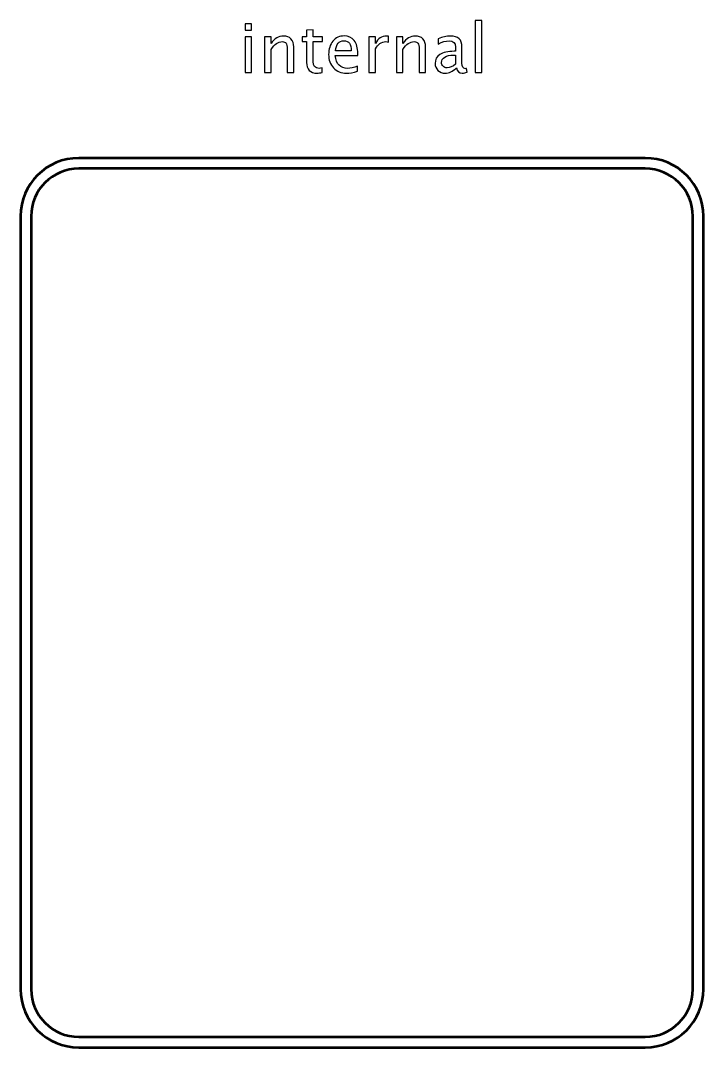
# Model space of a CAD drawing. Header units: centimetres. Extents: x -201 to 63, y -83 to 73.
# Drawn here: x -6.45 to 6.45, y 32.1 to 51.5 of the extents above; entities that cross this region are included whole.
import ezdxf

# ---------------------------------------------------------------- set-up
doc = ezdxf.new("R2010")
doc.units = ezdxf.units.CM
doc.header["$MEASUREMENT"] = 0
doc.layers.add('Layer 1', color=7, linetype='Continuous')

msp = doc.modelspace()

# ---------------------------------------------------------------- linework, layer by layer
at = {"layer": 'Layer 1'}
for points, knots in [([(-2.2078, 51.31432), (-2.2078, 51.31432), (-2.2078, 51.43624), (-2.2078, 51.43624), (-2.2078, 51.43624), (-2.2078, 51.43624), (-2.08588, 51.43624), (-2.08588, 51.43624), (-2.08588, 51.43624), (-2.08588, 51.43624), (-2.08588, 51.31432), (-2.08588, 51.31432), (-2.08588, 51.31432), (-2.08588, 51.31432), (-2.2078, 51.31432), (-2.2078, 51.31432)], [0, 0, 0, 0, 0.2, 0.2, 0.2, 0.2, 0.4, 0.4, 0.4, 0.4, 0.6, 0.6, 0.6, 0.6, 1, 1, 1, 1]), ([(2.1392, 50.51803), (2.1392, 50.51803), (2.1392, 51.4972), (2.1392, 51.4972), (2.1392, 51.4972), (2.1392, 51.4972), (2.26112, 51.4972), (2.26112, 51.4972), (2.26112, 51.4972), (2.26112, 51.4972), (2.26112, 50.51803), (2.26112, 50.51803), (2.26112, 50.51803), (2.26112, 50.51803), (2.1392, 50.51803), (2.1392, 50.51803)], [0, 0, 0, 0, 0.2, 0.2, 0.2, 0.2, 0.4, 0.4, 0.4, 0.4, 0.6, 0.6, 0.6, 0.6, 1, 1, 1, 1]), ([(-0.75153, 50.51824), (-0.78921, 50.50787), (-0.82201, 50.50279), (-0.84974, 50.50279), (-0.84974, 50.50279), (-0.91197, 50.50279), (-0.96044, 50.52057), (-0.99516, 50.55613), (-0.99516, 50.55613), (-1.03008, 50.59169), (-1.04744, 50.64101), (-1.04744, 50.7043), (-1.04744, 50.7043), (-1.04744, 50.7043), (-1.04744, 51.09969), (-1.04744, 51.09969), (-1.04744, 51.09969), (-1.04744, 51.09969), (-1.13168, 51.09969), (-1.13168, 51.09969), (-1.13168, 51.09969), (-1.13168, 51.09969), (-1.13168, 51.19113), (-1.13168, 51.19113), (-1.13168, 51.19113), (-1.13168, 51.19113), (-1.04744, 51.19113), (-1.04744, 51.19113), (-1.04744, 51.19113), (-1.04744, 51.19113), (-1.04744, 51.31284), (-1.04744, 51.31284), (-1.04744, 51.31284), (-1.04744, 51.31284), (-0.92552, 51.32448), (-0.92552, 51.32448), (-0.92552, 51.32448), (-0.92552, 51.32448), (-0.92552, 51.19113), (-0.92552, 51.19113), (-0.92552, 51.19113), (-0.92552, 51.19113), (-0.74899, 51.19113), (-0.74899, 51.19113), (-0.74899, 51.19113), (-0.74899, 51.19113), (-0.74899, 51.09969), (-0.74899, 51.09969), (-0.74899, 51.09969), (-0.74899, 51.09969), (-0.92552, 51.09969), (-0.92552, 51.09969), (-0.92552, 51.09969), (-0.92552, 51.09969), (-0.92552, 50.72631), (-0.92552, 50.72631), (-0.92552, 50.72631), (-0.92552, 50.63826), (-0.88721, 50.59423), (-0.8108, 50.59423), (-0.8108, 50.59423), (-0.7945, 50.59423), (-0.77481, 50.59698), (-0.75153, 50.60227), (-0.75153, 50.60227), (-0.75153, 50.60227), (-0.75153, 50.51824), (-0.75153, 50.51824)], [0, 0, 0, 0, 0.05555556, 0.05555556, 0.05555556, 0.05555556, 0.11111111, 0.11111111, 0.11111111, 0.11111111, 0.16666667, 0.16666667, 0.16666667, 0.16666667, 0.22222222, 0.22222222, 0.22222222, 0.22222222, 0.27777778, 0.27777778, 0.27777778, 0.27777778, 0.33333333, 0.33333333, 0.33333333, 0.33333333, 0.38888889, 0.38888889, 0.38888889, 0.38888889, 0.44444444, 0.44444444, 0.44444444, 0.44444444, 0.5, 0.5, 0.5, 0.5, 0.55555556, 0.55555556, 0.55555556, 0.55555556, 0.61111111, 0.61111111, 0.61111111, 0.61111111, 0.66666667, 0.66666667, 0.66666667, 0.66666667, 0.72222222, 0.72222222, 0.72222222, 0.72222222, 0.77777778, 0.77777778, 0.77777778, 0.77777778, 0.83333333, 0.83333333, 0.83333333, 0.83333333, 0.88888889, 0.88888889, 0.88888889, 0.88888889, 1, 1, 1, 1]), ([(-2.2078, 50.51803), (-2.2078, 50.51803), (-2.2078, 51.19113), (-2.2078, 51.19113), (-2.2078, 51.19113), (-2.2078, 51.19113), (-2.08588, 51.19113), (-2.08588, 51.19113), (-2.08588, 51.19113), (-2.08588, 51.19113), (-2.08588, 50.51803), (-2.08588, 50.51803), (-2.08588, 50.51803), (-2.08588, 50.51803), (-2.2078, 50.51803), (-2.2078, 50.51803)], [0, 0, 0, 0, 0.2, 0.2, 0.2, 0.2, 0.4, 0.4, 0.4, 0.4, 0.6, 0.6, 0.6, 0.6, 1, 1, 1, 1]), ([(-1.84077, 50.51803), (-1.84077, 50.51803), (-1.84077, 51.19113), (-1.84077, 51.19113), (-1.84077, 51.19113), (-1.84077, 51.19113), (-1.71885, 51.19113), (-1.71885, 51.19113), (-1.71885, 51.19113), (-1.71885, 51.19113), (-1.71885, 51.06392), (-1.71885, 51.06392), (-1.71885, 51.06392), (-1.65429, 51.15811), (-1.57513, 51.2051), (-1.48157, 51.2051), (-1.48157, 51.2051), (-1.42273, 51.2051), (-1.37595, 51.18669), (-1.34145, 51.14964), (-1.34145, 51.14964), (-1.30695, 51.11281), (-1.28959, 51.06307), (-1.28959, 51.00084), (-1.28959, 51.00084), (-1.28959, 51.00084), (-1.28959, 50.51803), (-1.28959, 50.51803), (-1.28959, 50.51803), (-1.28959, 50.51803), (-1.41151, 50.51803), (-1.41151, 50.51803), (-1.41151, 50.51803), (-1.41151, 50.51803), (-1.41151, 50.96105), (-1.41151, 50.96105), (-1.41151, 50.96105), (-1.41151, 51.011), (-1.41892, 51.04656), (-1.43352, 51.06773), (-1.43352, 51.06773), (-1.44834, 51.08911), (-1.47268, 51.09969), (-1.50676, 51.09969), (-1.50676, 51.09969), (-1.58169, 51.09969), (-1.65239, 51.0508), (-1.71885, 50.95301), (-1.71885, 50.95301), (-1.71885, 50.95301), (-1.71885, 50.51803), (-1.71885, 50.51803), (-1.71885, 50.51803), (-1.71885, 50.51803), (-1.84077, 50.51803), (-1.84077, 50.51803)], [0, 0, 0, 0, 0.06666667, 0.06666667, 0.06666667, 0.06666667, 0.13333333, 0.13333333, 0.13333333, 0.13333333, 0.2, 0.2, 0.2, 0.2, 0.26666667, 0.26666667, 0.26666667, 0.26666667, 0.33333333, 0.33333333, 0.33333333, 0.33333333, 0.4, 0.4, 0.4, 0.4, 0.46666667, 0.46666667, 0.46666667, 0.46666667, 0.53333333, 0.53333333, 0.53333333, 0.53333333, 0.6, 0.6, 0.6, 0.6, 0.66666667, 0.66666667, 0.66666667, 0.66666667, 0.73333333, 0.73333333, 0.73333333, 0.73333333, 0.8, 0.8, 0.8, 0.8, 0.86666667, 0.86666667, 0.86666667, 0.86666667, 1, 1, 1, 1]), ([(-0.08351, 50.53962), (-0.16542, 50.51507), (-0.23549, 50.50279), (-0.29391, 50.50279), (-0.29391, 50.50279), (-0.3936, 50.50279), (-0.47467, 50.53581), (-0.53711, 50.60164), (-0.53711, 50.60164), (-0.59955, 50.66747), (-0.63088, 50.75277), (-0.63088, 50.85776), (-0.63088, 50.85776), (-0.63088, 50.95957), (-0.60336, 51.04318), (-0.54812, 51.10858), (-0.54812, 51.10858), (-0.49287, 51.17377), (-0.42218, 51.20637), (-0.33603, 51.20637), (-0.33603, 51.20637), (-0.25454, 51.20637), (-0.19146, 51.17737), (-0.14701, 51.11938), (-0.14701, 51.11938), (-0.10256, 51.06138), (-0.08033, 50.97925), (-0.08033, 50.87278), (-0.08033, 50.87278), (-0.08033, 50.87278), (-0.08097, 50.83553), (-0.08097, 50.83553), (-0.08097, 50.83553), (-0.08097, 50.83553), (-0.50642, 50.83553), (-0.50642, 50.83553), (-0.50642, 50.83553), (-0.48864, 50.67466), (-0.41011, 50.59423), (-0.27105, 50.59423), (-0.27105, 50.59423), (-0.22003, 50.59423), (-0.15759, 50.60862), (-0.08351, 50.63741), (-0.08351, 50.63741), (-0.08351, 50.63741), (-0.08351, 50.53962), (-0.08351, 50.53962)], [0, 0, 0, 0, 0.07692308, 0.07692308, 0.07692308, 0.07692308, 0.15384615, 0.15384615, 0.15384615, 0.15384615, 0.23076923, 0.23076923, 0.23076923, 0.23076923, 0.30769231, 0.30769231, 0.30769231, 0.30769231, 0.38461538, 0.38461538, 0.38461538, 0.38461538, 0.46153846, 0.46153846, 0.46153846, 0.46153846, 0.53846154, 0.53846154, 0.53846154, 0.53846154, 0.61538462, 0.61538462, 0.61538462, 0.61538462, 0.69230769, 0.69230769, 0.69230769, 0.69230769, 0.76923077, 0.76923077, 0.76923077, 0.76923077, 0.84615385, 0.84615385, 0.84615385, 0.84615385, 1, 1, 1, 1]), ([(-0.50007, 50.92697), (-0.50007, 50.92697), (-0.20289, 50.92697), (-0.20289, 50.92697), (-0.20289, 50.92697), (-0.20289, 51.05228), (-0.24967, 51.11493), (-0.34301, 51.11493), (-0.34301, 51.11493), (-0.43699, 51.11493), (-0.48927, 51.05228), (-0.50007, 50.92697)], [0, 0, 0, 0, 0.25, 0.25, 0.25, 0.25, 0.5, 0.5, 0.5, 0.5, 1, 1, 1, 1]), ([(0.13006, 50.51803), (0.13006, 50.51803), (0.13006, 51.19113), (0.13006, 51.19113), (0.13006, 51.19113), (0.13006, 51.19113), (0.25198, 51.19113), (0.25198, 51.19113), (0.25198, 51.19113), (0.25198, 51.19113), (0.25198, 51.06392), (0.25198, 51.06392), (0.25198, 51.06392), (0.30045, 51.15811), (0.37073, 51.2051), (0.46301, 51.2051), (0.46301, 51.2051), (0.4755, 51.2051), (0.48862, 51.20404), (0.50217, 51.20193), (0.50217, 51.20193), (0.50217, 51.20193), (0.50217, 51.08784), (0.50217, 51.08784), (0.50217, 51.08784), (0.481, 51.09482), (0.46238, 51.09842), (0.44629, 51.09842), (0.44629, 51.09842), (0.36882, 51.09842), (0.30405, 51.0527), (0.25198, 50.96105), (0.25198, 50.96105), (0.25198, 50.96105), (0.25198, 50.51803), (0.25198, 50.51803), (0.25198, 50.51803), (0.25198, 50.51803), (0.13006, 50.51803), (0.13006, 50.51803)], [0, 0, 0, 0, 0.09090909, 0.09090909, 0.09090909, 0.09090909, 0.18181818, 0.18181818, 0.18181818, 0.18181818, 0.27272727, 0.27272727, 0.27272727, 0.27272727, 0.36363636, 0.36363636, 0.36363636, 0.36363636, 0.45454545, 0.45454545, 0.45454545, 0.45454545, 0.54545455, 0.54545455, 0.54545455, 0.54545455, 0.63636364, 0.63636364, 0.63636364, 0.63636364, 0.72727273, 0.72727273, 0.72727273, 0.72727273, 0.81818182, 0.81818182, 0.81818182, 0.81818182, 1, 1, 1, 1]), ([(0.6497, 50.51803), (0.6497, 50.51803), (0.6497, 51.19113), (0.6497, 51.19113), (0.6497, 51.19113), (0.6497, 51.19113), (0.77162, 51.19113), (0.77162, 51.19113), (0.77162, 51.19113), (0.77162, 51.19113), (0.77162, 51.06392), (0.77162, 51.06392), (0.77162, 51.06392), (0.83618, 51.15811), (0.91534, 51.2051), (1.0089, 51.2051), (1.0089, 51.2051), (1.06774, 51.2051), (1.11452, 51.18669), (1.14902, 51.14964), (1.14902, 51.14964), (1.18352, 51.11281), (1.20088, 51.06307), (1.20088, 51.00084), (1.20088, 51.00084), (1.20088, 51.00084), (1.20088, 50.51803), (1.20088, 50.51803), (1.20088, 50.51803), (1.20088, 50.51803), (1.07896, 50.51803), (1.07896, 50.51803), (1.07896, 50.51803), (1.07896, 50.51803), (1.07896, 50.96105), (1.07896, 50.96105), (1.07896, 50.96105), (1.07896, 51.011), (1.07155, 51.04656), (1.05695, 51.06773), (1.05695, 51.06773), (1.04213, 51.08911), (1.01779, 51.09969), (0.98371, 51.09969), (0.98371, 51.09969), (0.90878, 51.09969), (0.83808, 51.0508), (0.77162, 50.95301), (0.77162, 50.95301), (0.77162, 50.95301), (0.77162, 50.51803), (0.77162, 50.51803), (0.77162, 50.51803), (0.77162, 50.51803), (0.6497, 50.51803), (0.6497, 50.51803)], [0, 0, 0, 0, 0.06666667, 0.06666667, 0.06666667, 0.06666667, 0.13333333, 0.13333333, 0.13333333, 0.13333333, 0.2, 0.2, 0.2, 0.2, 0.26666667, 0.26666667, 0.26666667, 0.26666667, 0.33333333, 0.33333333, 0.33333333, 0.33333333, 0.4, 0.4, 0.4, 0.4, 0.46666667, 0.46666667, 0.46666667, 0.46666667, 0.53333333, 0.53333333, 0.53333333, 0.53333333, 0.6, 0.6, 0.6, 0.6, 0.66666667, 0.66666667, 0.66666667, 0.66666667, 0.73333333, 0.73333333, 0.73333333, 0.73333333, 0.8, 0.8, 0.8, 0.8, 0.86666667, 0.86666667, 0.86666667, 0.86666667, 1, 1, 1, 1]), ([(1.78487, 50.60376), (1.71164, 50.53645), (1.64115, 50.50279), (1.57342, 50.50279), (1.57342, 50.50279), (1.51775, 50.50279), (1.47139, 50.52015), (1.43478, 50.55507), (1.43478, 50.55507), (1.39795, 50.59), (1.37953, 50.63402), (1.37953, 50.68715), (1.37953, 50.68715), (1.37953, 50.7606), (1.41043, 50.81712), (1.47224, 50.85649), (1.47224, 50.85649), (1.53405, 50.89586), (1.62274, 50.91554), (1.73831, 50.91554), (1.73831, 50.91554), (1.73831, 50.91554), (1.76688, 50.91554), (1.76688, 50.91554), (1.76688, 50.91554), (1.76688, 50.91554), (1.76688, 50.99661), (1.76688, 50.99661), (1.76688, 50.99661), (1.76688, 51.07471), (1.72624, 51.11366), (1.64475, 51.11366), (1.64475, 51.11366), (1.58167, 51.11366), (1.51267, 51.09376), (1.43795, 51.05397), (1.43795, 51.05397), (1.43795, 51.05397), (1.43795, 51.1543), (1.43795, 51.1543), (1.43795, 51.1543), (1.52008, 51.18817), (1.59755, 51.2051), (1.67015, 51.2051), (1.67015, 51.2051), (1.74487, 51.2051), (1.80011, 51.18817), (1.83546, 51.15409), (1.83546, 51.15409), (1.87102, 51.12001), (1.8888, 51.06752), (1.8888, 50.99661), (1.8888, 50.99661), (1.8888, 50.99661), (1.8888, 50.69244), (1.8888, 50.69244), (1.8888, 50.69244), (1.8888, 50.62281), (1.91018, 50.58788), (1.95315, 50.58788), (1.95315, 50.58788), (1.95844, 50.58788), (1.96627, 50.58873), (1.97664, 50.59042), (1.97664, 50.59042), (1.97664, 50.59042), (1.98532, 50.52269), (1.98532, 50.52269), (1.98532, 50.52269), (1.95759, 50.50935), (1.92711, 50.50279), (1.89367, 50.50279), (1.89367, 50.50279), (1.83673, 50.50279), (1.80054, 50.53645), (1.78487, 50.60376)], [0, 0, 0, 0, 0.05, 0.05, 0.05, 0.05, 0.1, 0.1, 0.1, 0.1, 0.15, 0.15, 0.15, 0.15, 0.2, 0.2, 0.2, 0.2, 0.25, 0.25, 0.25, 0.25, 0.3, 0.3, 0.3, 0.3, 0.35, 0.35, 0.35, 0.35, 0.4, 0.4, 0.4, 0.4, 0.45, 0.45, 0.45, 0.45, 0.5, 0.5, 0.5, 0.5, 0.55, 0.55, 0.55, 0.55, 0.6, 0.6, 0.6, 0.6, 0.65, 0.65, 0.65, 0.65, 0.7, 0.7, 0.7, 0.7, 0.75, 0.75, 0.75, 0.75, 0.8, 0.8, 0.8, 0.8, 0.85, 0.85, 0.85, 0.85, 0.9, 0.9, 0.9, 0.9, 1, 1, 1, 1]), ([(1.76688, 50.67022), (1.76688, 50.67022), (1.76688, 50.84315), (1.76688, 50.84315), (1.76688, 50.84315), (1.76688, 50.84315), (1.72772, 50.84442), (1.72772, 50.84442), (1.72772, 50.84442), (1.65999, 50.84442), (1.60538, 50.83193), (1.56368, 50.80696), (1.56368, 50.80696), (1.52219, 50.78177), (1.50145, 50.74854), (1.50145, 50.70705), (1.50145, 50.70705), (1.50145, 50.67805), (1.51182, 50.6535), (1.53235, 50.63339), (1.53235, 50.63339), (1.5531, 50.61328), (1.57829, 50.60312), (1.60813, 50.60312), (1.60813, 50.60312), (1.65893, 50.60312), (1.71185, 50.62556), (1.76688, 50.67022)], [0, 0, 0, 0, 0.125, 0.125, 0.125, 0.125, 0.25, 0.25, 0.25, 0.25, 0.375, 0.375, 0.375, 0.375, 0.5, 0.5, 0.5, 0.5, 0.625, 0.625, 0.625, 0.625, 0.75, 0.75, 0.75, 0.75, 1, 1, 1, 1])]:
    msp.add_open_spline(points, degree=3, knots=knots, dxfattribs=at)
at = {"layer": 'Layer 1', "lineweight": 53}
for points in [[(-6.45, 33.2), (-6.45, 33.2), (-6.45, 47.8), (-6.45, 47.8), (-6.45, 47.8), (-6.45, 48.40751), (-5.95751, 48.9), (-5.35, 48.9), (-5.35, 48.9), (-5.35, 48.9), (5.35, 48.9), (5.35, 48.9), (5.35, 48.9), (5.95751, 48.9), (6.45, 48.40751), (6.45, 47.8), (6.45, 47.8), (6.45, 47.8), (6.45, 33.2), (6.45, 33.2), (6.45, 33.2), (6.45, 32.59249), (5.95751, 32.1), (5.35, 32.1), (5.35, 32.1), (5.35, 32.1), (-5.35, 32.1), (-5.35, 32.1), (-5.35, 32.1), (-5.95751, 32.1), (-6.45, 32.59249), (-6.45, 33.2)], [(-6.25, 33.2), (-6.25, 33.2), (-6.25, 47.8), (-6.25, 47.8), (-6.25, 47.8), (-6.25, 48.29706), (-5.84706, 48.7), (-5.35, 48.7), (-5.35, 48.7), (-5.35, 48.7), (5.35, 48.7), (5.35, 48.7), (5.35, 48.7), (5.84706, 48.7), (6.25, 48.29706), (6.25, 47.8), (6.25, 47.8), (6.25, 47.8), (6.25, 33.2), (6.25, 33.2), (6.25, 33.2), (6.25, 32.70294), (5.84706, 32.3), (5.35, 32.3), (5.35, 32.3), (5.35, 32.3), (-5.35, 32.3), (-5.35, 32.3), (-5.35, 32.3), (-5.84706, 32.3), (-6.25, 32.70294), (-6.25, 33.2)]]:
    msp.add_open_spline(points, degree=3, knots=[0, 0, 0, 0, 0.11111111, 0.11111111, 0.11111111, 0.11111111, 0.22222222, 0.22222222, 0.22222222, 0.22222222, 0.33333333, 0.33333333, 0.33333333, 0.33333333, 0.44444444, 0.44444444, 0.44444444, 0.44444444, 0.55555556, 0.55555556, 0.55555556, 0.55555556, 0.66666667, 0.66666667, 0.66666667, 0.66666667, 0.77777778, 0.77777778, 0.77777778, 0.77777778, 1, 1, 1, 1], dxfattribs=at)

doc.saveas('drawing.dxf')
